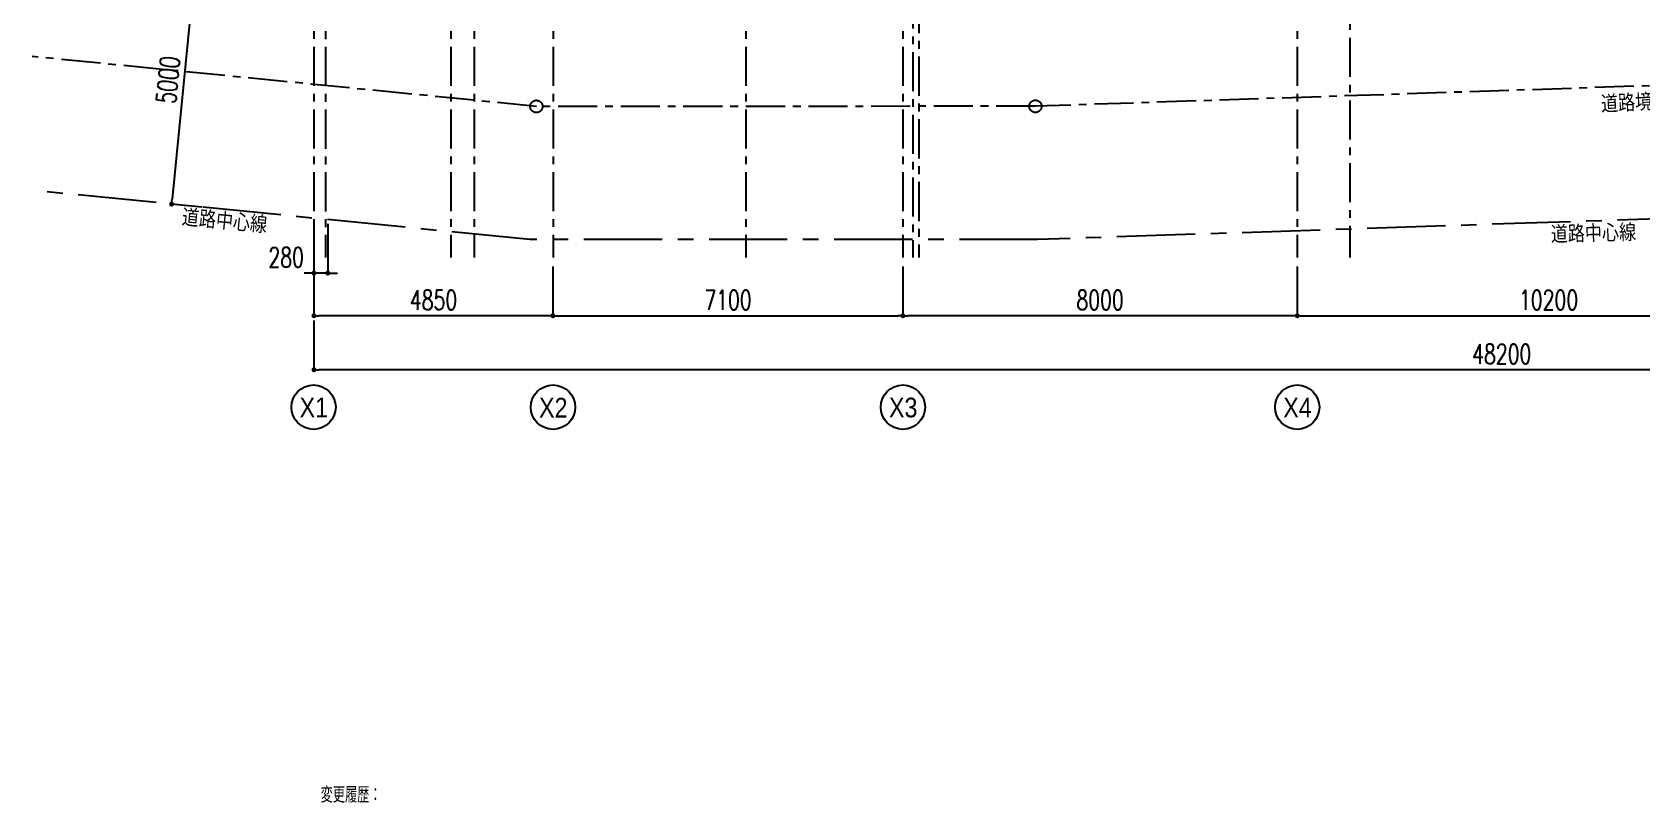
# Model space of a CAD drawing. Extents: x -119186 to 81195, y 1816 to 147180.
# Drawn here: x 13739 to 46398, y 3006 to 18626 of the extents above; entities that cross this region are included whole.
import ezdxf
from ezdxf.enums import TextEntityAlignment as Align

# ---------------------------------------------------------------- set-up
doc = ezdxf.new("R2010")
doc.units = 0
doc.header["$LTSCALE"] = 12.7
doc.header["$MEASUREMENT"] = 0
doc.header["$PDMODE"] = 1
doc.header["$PDSIZE"] = -2
doc.linetypes.add('CENTER', pattern=[2, 1.25, -0.25, 0.25, -0.25])
doc.layers.get('0').update_dxf_attribs({"linetype": 'CONTINUOUS'})
doc.layers.get('DEFPOINTS').update_dxf_attribs({"color": 1, "linetype": 'CONTINUOUS'})
for name, color, linetype in [('A_寸法', 9, 'CONTINUOUS'), ('A_敷地境界線', 1, 'CENTER'), ('A_記述', 3, 'CONTINUOUS'), ('A_通り芯', 8, 'CENTER'), ('A_通り記号', 2, 'CENTER'), ('A_道路中心線', 8, 'CENTER')]:
    doc.layers.add(name, color=color, linetype=linetype)
doc.styles.add('Dim', font='simplex.shx', dxfattribs={"width": 0.7, "bigfont": 'extfont2.shx'})
doc.styles.add('KANSIM', font='SIMPLEX.shx', dxfattribs={"width": 0.7, "bigfont": 'extfont2.shx'})
doc.styles.add('Standard-A', font='romans.shx', dxfattribs={"bigfont": 'extfont2.shx'})
doc.styles.add('スタイル1', font='MS PGothic.ttf')
doc.dimstyles.new('1-200', dxfattribs={"dimscale": 200, "dimtxt": 3, "dimasz": 1, "dimexe": 1, "dimexo": 1, "dimgap": 1, "dimtad": 1, "dimdec": 0, "dimtxsty": 'Dim', "dimblk": 'DOT', "dimcen": 2.5, "dimadec": 0, "dimazin": 0, "dimtfac": 1, "dimtdec": 0, "dimtix": 1, "dimtmove": 2, "dimatfit": 3, "dimldrblk": '引出線', "dimfxl": 1, "dimlwd": -1, "dimlwe": -1, "dimarcsym": 0})

# ---------------------------------------------------------------- blocks, each defined once
blk = doc.blocks.new('_Dot')
at = {"color": 0, "linetype": 'ByBlock', "lineweight": -2}
blk.add_line((-0.5, 0), (-1, 0), dxfattribs=at)
at = {"color": 0, "linetype": 'ByBlock', "const_width": 0.5}
blk.add_lwpolyline([(-0.25, 0, 1), (0.25, 0, 1)], format="xyb", close=True, dxfattribs=at)
blk = doc.blocks.new('*D14')
at = {"layer": 'A_寸法', "color": 0, "transparency": 16777216}
for p, q in [((17051, 20017), (16578, 15240)), ((17670, 20056), (17061, 20117)), ((17178, 15081), (16568, 15141))]:
    blk.add_line(p, q, dxfattribs=at)
at = {"layer": 'DEFPOINTS', "color": 0, "transparency": 16777216}
for p in [(17670, 20056), (16568, 15141), (17178, 15081)]:
    blk.add_point(p, dxfattribs=at)
at = {"layer": 'A_寸法', "color": 0, "transparency": 16777216, "xscale": 100, "yscale": 100, "zscale": 100}
for p, rotation in [((17061, 20117), 84.34667987783736), ((16568, 15141), 264.3466798778373)]:
    blk.add_blockref('_Dot', p, dxfattribs=dict(at, rotation=rotation))
at = {"layer": 'A_寸法', "color": 0, "transparency": 16777216, "insert": (16496, 17660), "char_height": 400, "attachment_point": 5, "rotation": 84.3467, "style": 'Dim'}
blk.add_mtext('5000', dxfattribs=at)
blk = doc.blocks.new('引出線')
at = {"color": 0, "linetype": 'ByBlock'}
for points in [[(0, 0), (-1.96, -0.4)], [(-1, 0), (0, 0)]]:
    blk.add_lwpolyline(points, dxfattribs=at)
blk = doc.blocks.new('*D15')
at = {"layer": 'A_寸法', "color": 0, "transparency": 16777216}
for p, q in [((19456, 13879), (19456, 12879)), ((24306, 13879), (24306, 12879)), ((24206, 12879), (19556, 12879))]:
    blk.add_line(p, q, dxfattribs=at)
at = {"layer": 'DEFPOINTS', "color": 0, "transparency": 16777216}
for p in [(19456, 13879), (24306, 13879), (19456, 12879)]:
    blk.add_point(p, dxfattribs=at)
at = {"layer": 'A_寸法', "color": 0, "transparency": 16777216, "xscale": 100, "yscale": 100, "zscale": 100, "rotation": 180}
blk.add_blockref('_Dot', (19456, 12879), dxfattribs=at)
at = {"layer": 'A_寸法', "color": 0, "transparency": 16777216, "xscale": 100, "yscale": 100, "zscale": 100}
blk.add_blockref('_Dot', (24306, 12879), dxfattribs=at)
at = {"layer": 'A_寸法', "color": 0, "transparency": 16777216, "insert": (21881, 13199), "char_height": 400, "attachment_point": 5, "style": 'Dim'}
blk.add_mtext('4850', dxfattribs=at)
blk = doc.blocks.new('*D16')
at = {"layer": 'A_寸法', "color": 0, "transparency": 16777216}
for p, q in [((24306, 13879), (24306, 12879)), ((31406, 13879), (31406, 12879)), ((24406, 12879), (31306, 12879))]:
    blk.add_line(p, q, dxfattribs=at)
at = {"layer": 'DEFPOINTS', "color": 0, "transparency": 16777216}
for p in [(24306, 13879), (31406, 13879), (31406, 12879)]:
    blk.add_point(p, dxfattribs=at)
at = {"layer": 'A_寸法', "color": 0, "transparency": 16777216, "xscale": 100, "yscale": 100, "zscale": 100, "rotation": 180}
blk.add_blockref('_Dot', (24306, 12879), dxfattribs=at)
at = {"layer": 'A_寸法', "color": 0, "transparency": 16777216, "xscale": 100, "yscale": 100, "zscale": 100}
blk.add_blockref('_Dot', (31406, 12879), dxfattribs=at)
at = {"layer": 'A_寸法', "color": 0, "transparency": 16777216, "insert": (27856, 13199), "char_height": 400, "attachment_point": 5, "style": 'Dim'}
blk.add_mtext('7100', dxfattribs=at)
blk = doc.blocks.new('*D17')
at = {"layer": 'A_寸法', "color": 0, "transparency": 16777216}
for p, q in [((31406, 13879), (31406, 12879)), ((39406, 13879), (39406, 12879)), ((39306, 12879), (31506, 12879))]:
    blk.add_line(p, q, dxfattribs=at)
at = {"layer": 'DEFPOINTS', "color": 0, "transparency": 16777216}
for p in [(31406, 13879), (39406, 13879), (31406, 12879)]:
    blk.add_point(p, dxfattribs=at)
at = {"layer": 'A_寸法', "color": 0, "transparency": 16777216, "xscale": 100, "yscale": 100, "zscale": 100, "rotation": 180}
blk.add_blockref('_Dot', (31406, 12879), dxfattribs=at)
at = {"layer": 'A_寸法', "color": 0, "transparency": 16777216, "xscale": 100, "yscale": 100, "zscale": 100}
blk.add_blockref('_Dot', (39406, 12879), dxfattribs=at)
at = {"layer": 'A_寸法', "color": 0, "transparency": 16777216, "insert": (35406, 13199), "char_height": 400, "attachment_point": 5, "style": 'Dim'}
blk.add_mtext('8000', dxfattribs=at)
blk = doc.blocks.new('*D18')
at = {"layer": 'A_寸法', "color": 0, "transparency": 16777216}
for p, q in [((39406, 13879), (39406, 12879)), ((49606, 13879), (49606, 12879)), ((39506, 12879), (49506, 12879))]:
    blk.add_line(p, q, dxfattribs=at)
at = {"layer": 'DEFPOINTS', "color": 0, "transparency": 16777216}
for p in [(39406, 13879), (49606, 13879), (49606, 12879)]:
    blk.add_point(p, dxfattribs=at)
at = {"layer": 'A_寸法', "color": 0, "transparency": 16777216, "xscale": 100, "yscale": 100, "zscale": 100, "rotation": 180}
blk.add_blockref('_Dot', (39406, 12879), dxfattribs=at)
at = {"layer": 'A_寸法', "color": 0, "transparency": 16777216, "xscale": 100, "yscale": 100, "zscale": 100}
blk.add_blockref('_Dot', (49606, 12879), dxfattribs=at)
at = {"layer": 'A_寸法', "color": 0, "transparency": 16777216, "insert": (44506, 13199), "char_height": 400, "attachment_point": 5, "style": 'Dim'}
blk.add_mtext('10200', dxfattribs=at)
blk = doc.blocks.new('*D22')
at = {"layer": 'A_寸法', "color": 0, "transparency": 16777216}
for p, q in [((19456, 14743), (19456, 13743)), ((19736, 14743), (19736, 13743)), ((19356, 13743), (19256, 13743)), ((19736, 13743), (19456, 13743)), ((19836, 13743), (19936, 13743))]:
    blk.add_line(p, q, dxfattribs=at)
at = {"layer": 'DEFPOINTS', "color": 0, "transparency": 16777216}
for p in [(19456, 14743), (19736, 14743), (19456, 13743)]:
    blk.add_point(p, dxfattribs=at)
at = {"layer": 'A_寸法', "color": 0, "transparency": 16777216, "xscale": 100, "yscale": 100, "zscale": 100}
blk.add_blockref('_Dot', (19456, 13743), dxfattribs=at)
at = {"layer": 'A_寸法', "color": 0, "transparency": 16777216, "xscale": 100, "yscale": 100, "zscale": 100, "rotation": 180}
blk.add_blockref('_Dot', (19736, 13743), dxfattribs=at)
at = {"layer": 'A_寸法', "color": 0, "transparency": 16777216, "insert": (18892, 14063), "char_height": 400, "attachment_point": 5, "style": 'Dim'}
blk.add_mtext('280', dxfattribs=at)
blk = doc.blocks.new('*D23')
at = {"layer": 'A_寸法', "color": 0, "transparency": 16777216}
for p, q in [((19456, 12784), (19456, 11784)), ((67656, 12784), (67656, 11784)), ((67556, 11784), (19556, 11784))]:
    blk.add_line(p, q, dxfattribs=at)
at = {"layer": 'DEFPOINTS', "color": 0, "transparency": 16777216}
for p in [(19456, 12784), (67656, 12784), (19456, 11784)]:
    blk.add_point(p, dxfattribs=at)
at = {"layer": 'A_寸法', "color": 0, "transparency": 16777216, "xscale": 100, "yscale": 100, "zscale": 100, "rotation": 180}
blk.add_blockref('_Dot', (19456, 11784), dxfattribs=at)
at = {"layer": 'A_寸法', "color": 0, "transparency": 16777216, "xscale": 100, "yscale": 100, "zscale": 100}
blk.add_blockref('_Dot', (67656, 11784), dxfattribs=at)
at = {"layer": 'A_寸法', "color": 0, "transparency": 16777216, "insert": (43556, 12104), "char_height": 400, "attachment_point": 5, "style": 'Dim'}
blk.add_mtext('48200', dxfattribs=at)

msp = doc.modelspace()

# ---------------------------------------------------------------- linework, layer by layer
at = {"layer": 'A_敷地境界線', "color": 8, "ltscale": 50}
for p, q in [((70355.86, 18332.67), (34094.01, 17124.66)), ((23969.24, 17121.49), (13739.03, 18134.18)), ((34094.01, 17124.66), (23969.24, 17121.5))]:
    msp.add_line(p, q, dxfattribs=at)
for centre in [(23969.24, 17121.46), (34094.01, 17124.63)]:
    msp.add_circle(centre, 125, dxfattribs=at)
at = {"layer": 'A_通り芯', "color": 8, "ltscale": 50}
for p, q in [((19456.16, 51351.05), (19456.16, 14056.3)), ((19691.36, 51348.19), (19691.36, 14056.3)), ((22236.16, 51351.05), (22236.16, 14056.3)), ((22706.16, 51351.05), (22706.16, 14056.3)), ((24306.16, 51351.05), (24306.16, 14056.3)), ((28216.16, 51351.05), (28216.16, 14056.3)), ((31406.16, 51351.05), (31406.16, 14056.3)), ((39406.16, 51351.05), (39406.16, 14056.3)), ((31606.16, 37272.88), (31606.16, 14056.3)), ((40476.16, 29942.77), (40476.16, 14056.3)), ((31726.16, 24482.78), (31726.16, 14056.3))]:
    msp.add_line(p, q, dxfattribs=at)
at = {"layer": 'A_通り記号', "color": 8, "linetype": 'Continuous'}
for centre in [(19447.36, 11025.67), (24306.16, 11025.58), (31406.16, 11025.58), (39406.16, 11025.58)]:
    msp.add_circle(centre, 450, dxfattribs=at)
at = {"layer": 'A_道路中心線', "color": 8, "ltscale": 100}
for p, q in [((75413.99, 15799.68), (34139.39, 14424.67)), ((23836.25, 14421.46), (13739.03, 15420.98)), ((34139.39, 14424.67), (23836.25, 14421.46))]:
    msp.add_line(p, q, dxfattribs=at)

# ---------------------------------------------------------------- texts
at = {"layer": 'A_記述', "color": 8, "style": 'Standard-A', "width": 0.9}
for s, rotation, p in [('道路境界線', 3.12715, (45570.92, 17162.86)), ('道路中心線', 354.640683, (16780.08, 14878.46)), ('道路中心線', 1.534374, (44550.03, 14523.72))]:
    msp.add_text(s, height=350, rotation=rotation, dxfattribs=at).set_placement(p, align=Align.MIDDLE_LEFT)
at = {"layer": 'A_通り記号', "color": 8, "linetype": 'Continuous', "style": 'スタイル1', "width": 0.9}
for s, p in [('X1', (19453.2, 11018.69)), ('X2', (24311.99, 11018.61)), ('X3', (31411.99, 11018.61)), ('X4', (39411.99, 11018.61))]:
    msp.add_text(s, height=400, dxfattribs=at).set_placement(p, align=Align.MIDDLE)
at = {"layer": 'DEFPOINTS', "style": 'KANSIM', "width": 0.7}
msp.add_text('変更履歴：', height=320, dxfattribs=at).set_placement((19593.45, 3167.06), align=Align.MIDDLE_LEFT)

# ---------------------------------------------------------------- dimensions: what is measured, and where the dimension line sits
at = {"layer": 'A_寸法', "color": 8}
for base, p1, p2, angle, picture, middle in [((16568.05, 15140.94), (17670.18, 20056.25), (17177.63, 15080.6), 264.34668, '*D14', (16495.88, 17660.29)), ((19456.16, 12878.81), (24306.16, 13878.68), (19456.16, 13878.68), 180, '*D15', (21881.16, 13198.81)), ((31406.16, 12878.81), (39406.16, 13878.68), (31406.16, 13878.68), 180, '*D17', (35406.16, 13198.81)), ((19456.16, 11783.72), (67656.16, 12783.59), (19456.16, 12783.59), 180, '*D23', (43556.16, 12103.72))]:
    dim = msp.add_linear_dim(base=base, p1=p1, p2=p2, angle=angle, dimstyle='1-200', override={"dimtxt": 2, "dimasz": 0.5, "dimexe": 0, "dimexo": 0, "dimgap": 0.6}, dxfattribs=at)
    dim.commit()
    dim.dimension.update_dxf_attribs({"geometry": picture, "text_midpoint": middle})
dim = msp.add_linear_dim(base=(19456.16, 13743.33), p1=(19736.16, 14743.2), p2=(19456.16, 14743.2), angle=180, dimstyle='1-200', override={"dimtxt": 2, "dimasz": 0.5, "dimexe": 0, "dimexo": 0, "dimgap": 0.6}, dxfattribs=at)
dim.commit()
dim.dimension.update_dxf_attribs({"geometry": '*D22', "text_midpoint": (18892.09, 14063.33), "dimtype": 160})
for base, p1, p2, picture, middle in [((31406.16, 12878.81), (24306.16, 13878.68), (31406.16, 13878.68), '*D16', (27856.16, 13198.81)), ((49606.16, 12878.81), (39406.16, 13878.68), (49606.16, 13878.68), '*D18', (44506.16, 13198.81))]:
    dim = msp.add_linear_dim(base=base, p1=p1, p2=p2, dimstyle='1-200', override={"dimtxt": 2, "dimasz": 0.5, "dimexe": 0, "dimexo": 0, "dimgap": 0.6}, dxfattribs=at)
    dim.commit()
    dim.dimension.update_dxf_attribs({"geometry": picture, "text_midpoint": middle})

doc.saveas('drawing.dxf')
